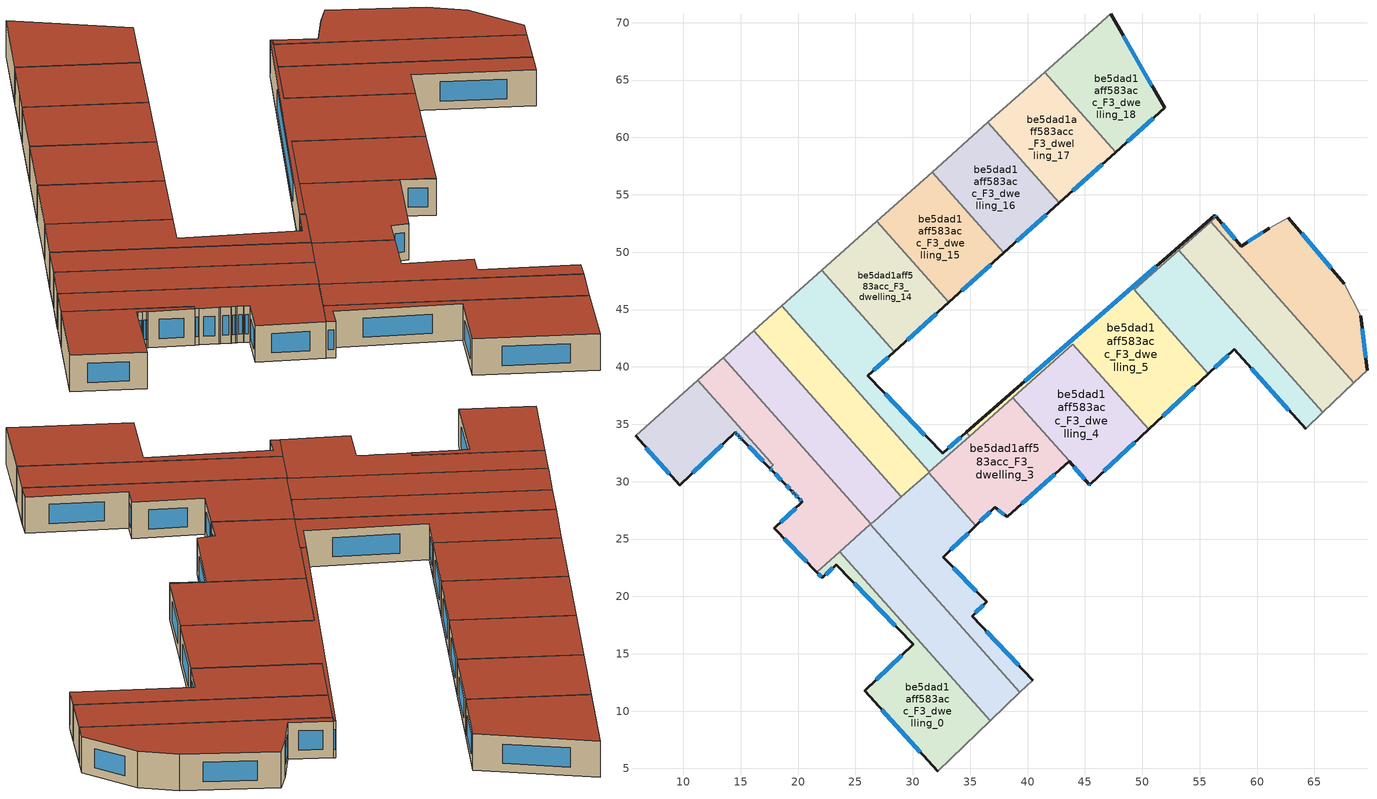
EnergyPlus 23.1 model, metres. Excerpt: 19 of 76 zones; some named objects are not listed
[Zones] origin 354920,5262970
be5dad1aff583acc_F3_dwelling_0
 floor to be5dad1aff583acc_F2_dwelling_0 (EU_floor_Construction): 30.03,15.83 23.32,22.76 22.12,21.6 21.62,22.11 23.64,23.91 36.76,9.16 32.16,4.74 25.82,11.78 z9
 wall outside (EU_wall_Construction): 21.62,22.11 22.12,21.6 23.32,22.76 30.03,15.83 25.82,11.78 32.16,4.74 z9:12
 wall adiabatic (EU_wall_Construction): 32.16,4.74 36.76,9.16 z9:12
 wall to be5dad1aff583acc_F3_dwelling_10 (EU_wall_Construction): 23.64,23.91 21.62,22.11 z9:12
 wall to be5dad1aff583acc_F3_dwelling_1 (EU_wall_Construction): 36.76,9.16 23.64,23.91 z9:12
 window (EU_Window_Construction): 24.9,21.13 28.46,17.45 / 22.4,21.88 23.04,22.49 / 21.74,21.99 22,21.72 / 27.31,10.13 30.67,6.39 / 29.04,14.88 26.81,12.73 z9.7:11.3
 roof outside (EU_roof_Construction): 36.76,9.16 23.64,23.91 21.62,22.11 22.12,21.6 23.32,22.76 30.03,15.83 25.82,11.78 32.16,4.74 z12
be5dad1aff583acc_F3_dwelling_1
 floor to be5dad1aff583acc_F2_dwelling_1 (EU_floor_Construction): 26.31,26.28 39.34,11.63 36.76,9.16 23.64,23.91 z9
 wall adiabatic (EU_wall_Construction): 36.76,9.16 39.34,11.63 z9:12
 wall to be5dad1aff583acc_F3_dwelling_2 (EU_wall_Construction): 39.34,11.63 26.31,26.28 z9:12
 wall to be5dad1aff583acc_F3_dwelling_10 (EU_wall_Construction): 26.31,26.28 23.64,23.91 z9:12
 roof outside (EU_roof_Construction): 39.34,11.63 26.31,26.28 26.35,26.32 23.64,23.91 36.76,9.16 z12
be5dad1aff583acc_F3_dwelling_10
 floor to be5dad1aff583acc_F2_dwelling_10 (EU_floor_Construction): 17.82,31.46 11.27,38.82 13.48,40.79 26.35,26.32 21.62,22.11 17.94,25.92 20.36,28.24 20.06,28.56 20.05,28.57 19.73,28.9 19.63,29 19.44,29.19 19.42,29.21 19.41,29.22 18.83,29.82 18.8,29.86 17.75,30.94 17.53,31.17 z9
 wall outside (EU_wall_Construction): 17.53,31.17 17.75,30.94 18.8,29.86 18.83,29.82 19.41,29.22 19.42,29.21 19.45,29.19 19.63,29 19.73,28.9 20.05,28.57 20.06,28.56 20.36,28.24 17.94,25.92 21.62,22.11 z9:12
 wall adiabatic (EU_wall_Construction): 13.48,40.79 11.27,38.82 z9:12
 wall to be5dad1aff583acc_F3_dwelling_9 (EU_wall_Construction): 11.27,38.82 17.61,31.69 17.62,31.68 17.64,31.67 / 17.64,31.66 17.82,31.46 17.53,31.17 z9:12
 wall to be5dad1aff583acc_F3_dwelling_11 (EU_wall_Construction): 26.35,26.32 13.48,40.79 z9:12
 wall to be5dad1aff583acc_F3_dwelling_2 (EU_wall_Construction): 26.31,26.28 26.35,26.32 z9:12
 window (EU_Window_Construction): 18.8,25.03 20.76,23.01 / 19.79,27.7 18.51,26.47 / 20.13,28.48 20.29,28.32 / 19.8,28.82 19.97,28.64 / 19.65,28.97 19.71,28.92 / 19.49,29.14 19.59,29.04 / 18.97,29.68 19.28,29.37 / 18,30.69 18.55,30.11 / 17.58,31.12 17.7,31 z9.7:11.3
 roof outside (EU_roof_Construction): 26.35,26.32 13.48,40.79 11.27,38.82 17.82,31.46 17.53,31.17 17.75,30.94 18.8,29.86 18.83,29.82 19.41,29.22 19.42,29.21 19.44,29.19 19.63,29 19.73,28.9 20.05,28.57 20.06,28.56 20.36,28.24 17.94,25.92 21.62,22.11 z12
be5dad1aff583acc_F3_dwelling_11
 floor to be5dad1aff583acc_F2_dwelling_11 (EU_floor_Construction): 16.14,43.15 29.01,28.68 26.58,26.52 26.35,26.32 13.48,40.79 13.71,40.99 z9
 wall adiabatic (EU_wall_Construction): 16.14,43.15 13.71,40.99 13.48,40.79 z9:12
 wall to be5dad1aff583acc_F3_dwelling_12 (EU_wall_Construction): 29.01,28.68 16.14,43.15 z9:12
 wall to be5dad1aff583acc_F3_dwelling_2 (EU_wall_Construction): 26.35,26.32 26.58,26.52 29.01,28.68 z9:12
 roof outside (EU_roof_Construction): 29.01,28.68 16.14,43.15 13.71,40.99 13.48,40.79 26.35,26.32 26.58,26.52 z12
be5dad1aff583acc_F3_dwelling_12
 floor to be5dad1aff583acc_F2_dwelling_12 (EU_floor_Construction): 18.58,45.32 31.45,30.85 29.01,28.68 16.14,43.15 z9
 wall adiabatic (EU_wall_Construction): 18.58,45.32 16.14,43.15 z9:12
 wall to be5dad1aff583acc_F3_dwelling_3 (EU_wall_Construction): 31.38,30.79 31.45,30.85 z9:12
 wall to be5dad1aff583acc_F3_dwelling_13 (EU_wall_Construction): 31.45,30.85 18.58,45.32 z9:12
 wall to be5dad1aff583acc_F3_dwelling_2 (EU_wall_Construction): 29.01,28.68 31.38,30.79 z9:12
 roof outside (EU_roof_Construction): 31.45,30.85 18.58,45.32 16.14,43.15 29.01,28.68 z12
be5dad1aff583acc_F3_dwelling_13
 floor to be5dad1aff583acc_F2_dwelling_13 (EU_floor_Construction): 28.4,41.34 26.07,39.23 32.59,32.47 34.67,34.29 34.96,33.97 31.45,30.85 18.58,45.32 22.09,48.44 z9
 wall outside (EU_wall_Construction): 34.67,34.29 32.59,32.47 26.07,39.23 28.4,41.34 z9:12
 wall adiabatic (EU_wall_Construction): 22.09,48.44 18.58,45.32 z9:12
 wall to be5dad1aff583acc_F3_dwelling_14 (EU_wall_Construction): 28.4,41.34 22.09,48.44 z9:12
 wall to be5dad1aff583acc_F3_dwelling_5 (EU_wall_Construction): 34.96,33.97 34.67,34.29 z9:12
 wall to be5dad1aff583acc_F3_dwelling_3 (EU_wall_Construction): 31.45,30.85 34.96,33.97 z9:12
 window (EU_Window_Construction): 26.62,39.73 27.86,40.84 / 31.06,34.06 27.6,37.64 / 34.18,33.87 33.08,32.9 z9.7:11.3
 roof outside (EU_roof_Construction): 32.59,32.47 26.07,39.23 28.4,41.34 22.09,48.44 18.58,45.32 31.45,30.85 34.96,33.97 34.67,34.29 z12
be5dad1aff583acc_F3_dwelling_14
 floor to be5dad1aff583acc_F2_dwelling_14 (EU_floor_Construction): 26.86,52.68 33.15,45.62 28.4,41.34 22.09,48.44 z9
 wall outside (EU_wall_Construction): 28.4,41.34 33.15,45.62 z9:12
 wall adiabatic (EU_wall_Construction): 26.86,52.68 22.09,48.44 z9:12
 wall to be5dad1aff583acc_F3_dwelling_15 (EU_wall_Construction): 33.15,45.62 26.86,52.68 z9:12
 window (EU_Window_Construction): 29.52,42.34 32.03,44.61 z9.7:11.3
 roof outside (EU_roof_Construction): 33.15,45.62 26.86,52.68 22.09,48.44 28.4,41.34 z12
be5dad1aff583acc_F3_dwelling_15
 floor to be5dad1aff583acc_F2_dwelling_15 (EU_floor_Construction): 31.68,56.97 37.94,49.93 33.15,45.62 26.86,52.68 z9
 wall outside (EU_wall_Construction): 33.15,45.62 37.94,49.93 z9:12
 wall adiabatic (EU_wall_Construction): 31.68,56.97 26.86,52.68 z9:12
 wall to be5dad1aff583acc_F3_dwelling_16 (EU_wall_Construction): 37.94,49.93 31.68,56.97 z9:12
 window (EU_Window_Construction): 34.27,46.63 36.81,48.92 z9.7:11.3
 roof outside (EU_roof_Construction): 37.94,49.93 31.68,56.97 26.86,52.68 33.15,45.62 z12
be5dad1aff583acc_F3_dwelling_16
 floor to be5dad1aff583acc_F2_dwelling_16 (EU_floor_Construction): 36.55,61.3 42.77,54.3 37.94,49.93 31.68,56.97 z9
 wall outside (EU_wall_Construction): 37.94,49.93 42.78,54.3 z9:12
 wall adiabatic (EU_wall_Construction): 36.55,61.3 31.68,56.97 z9:12
 wall to be5dad1aff583acc_F3_dwelling_17 (EU_wall_Construction): 42.78,54.3 36.55,61.3 z9:12
 window (EU_Window_Construction): 39.07,50.96 41.64,53.27 z9.7:11.3
 roof outside (EU_roof_Construction): 42.78,54.3 36.55,61.3 31.68,56.97 37.94,49.93 z12
be5dad1aff583acc_F3_dwelling_17
 floor to be5dad1aff583acc_F2_dwelling_17 (EU_floor_Construction): 41.48,65.67 47.67,58.71 42.77,54.3 36.55,61.3 38.19,62.76 41.12,65.34 z9
 wall outside (EU_wall_Construction): 42.78,54.3 47.67,58.71 z9:12
 wall adiabatic (EU_wall_Construction): 41.48,65.67 41.12,65.34 38.19,62.76 36.55,61.3 z9:12
 wall to be5dad1aff583acc_F3_dwelling_18 (EU_wall_Construction): 47.67,58.71 41.48,65.67 z9:12
 window (EU_Window_Construction): 43.92,55.34 46.52,57.68 z9.7:11.3
 roof outside (EU_roof_Construction): 47.67,58.71 41.48,65.67 41.12,65.34 38.19,62.76 36.55,61.3 42.78,54.3 z12
be5dad1aff583acc_F3_dwelling_18
 floor to be5dad1aff583acc_F2_dwelling_18 (EU_floor_Construction): 47.25,70.8 51.95,62.57 47.67,58.71 41.48,65.67 z9
 wall outside (EU_wall_Construction): 47.67,58.71 51.95,62.57 47.25,70.8 z9:12
 wall adiabatic (EU_wall_Construction): 47.25,70.8 41.48,65.67 z9:12
 window (EU_Window_Construction): 50.84,64.5 48.35,68.87 / 48.67,59.62 50.94,61.67 z9.7:11.3
 roof outside (EU_roof_Construction): 51.95,62.57 47.25,70.8 41.48,65.67 47.67,58.71 z12
be5dad1aff583acc_F3_dwelling_2
 floor to be5dad1aff583acc_F2_dwelling_2 (EU_floor_Construction): 35.5,26.16 32.65,23.42 36.44,19.51 35.16,18.29 40.46,12.71 39.34,11.63 26.31,26.28 31.38,30.79 z9
 wall outside (EU_wall_Construction): 40.47,12.71 35.16,18.29 36.44,19.51 32.65,23.42 35.5,26.16 z9:12
 wall adiabatic (EU_wall_Construction): 39.34,11.63 40.47,12.71 z9:12
 wall to be5dad1aff583acc_F3_dwelling_3 (EU_wall_Construction): 35.5,26.16 31.38,30.79 z9:12
 window (EU_Window_Construction): 39.22,14.02 36.41,16.98 / 33.32,24.06 34.83,25.51 / 35.55,20.43 33.54,22.5 / 35.46,18.58 36.14,19.23 z9.7:11.3
 roof outside (EU_roof_Construction): 40.47,12.71 35.16,18.29 36.44,19.51 32.65,23.42 35.5,26.16 31.38,30.79 26.31,26.28 39.34,11.63 z12
be5dad1aff583acc_F3_dwelling_3
 floor to be5dad1aff583acc_F2_dwelling_3 (EU_floor_Construction): 43.63,31.77 38.24,26.94 37.16,27.76 35.5,26.16 31.38,30.79 38.73,37.33 45.45,29.78 45.39,29.72 z9
 wall outside (EU_wall_Construction): 35.5,26.16 37.16,27.76 38.24,26.94 43.63,31.77 45.39,29.72 45.45,29.78 z9:12
 wall to be5dad1aff583acc_F3_dwelling_4 (EU_wall_Construction): 45.45,29.78 38.73,37.33 z9:12
 wall to be5dad1aff583acc_F3_dwelling_5 (EU_wall_Construction): 38.73,37.33 34.96,33.97 z9:12
 window (EU_Window_Construction): 37.41,27.57 37.99,27.13 / 35.89,26.53 36.77,27.38 / 45.41,29.74 45.44,29.76 / 44.04,31.29 44.98,30.2 / 39.51,28.07 42.36,30.63 z9.7:11.3
 roof outside (EU_roof_Construction): 45.39,29.72 45.45,29.78 38.73,37.33 31.38,30.79 35.5,26.16 37.16,27.76 38.24,26.94 43.63,31.77 z12
be5dad1aff583acc_F3_dwelling_4
 floor to be5dad1aff583acc_F2_dwelling_4 (EU_floor_Construction): 43.96,41.98 50.57,34.55 45.45,29.78 38.73,37.33 z9
 wall outside (EU_wall_Construction): 45.45,29.78 50.57,34.55 z9:12
 wall to be5dad1aff583acc_F3_dwelling_5 (EU_wall_Construction): 50.57,34.55 43.96,41.98 38.73,37.33 z9:12
 window (EU_Window_Construction): 46.65,30.9 49.37,33.43 z9.7:11.3
 roof outside (EU_roof_Construction): 50.57,34.55 43.96,41.98 38.73,37.33 45.45,29.78 z12
be5dad1aff583acc_F3_dwelling_5
 floor to be5dad1aff583acc_F2_dwelling_5 (EU_floor_Construction): 56.31,53.21 55.95,52.65 49.28,46.71 55.77,39.42 50.57,34.55 43.96,41.98 34.96,33.97 34.67,34.29 z9; 56.31,53.21 56.43,53.07 55.95,52.65 z9
 wall outside (EU_wall_Construction): 56.43,53.07 56.31,53.21 34.67,34.29 / 50.57,34.55 55.77,39.42 z9:12
 wall to be5dad1aff583acc_F3_dwelling_6 (EU_wall_Construction): 55.77,39.42 49.28,46.71 53.18,50.18 z9:12
 wall to be5dad1aff583acc_F3_dwelling_7 (EU_wall_Construction): 53.18,50.18 55.96,52.65 z9:12
 wall to be5dad1aff583acc_F3_dwelling_8 (EU_wall_Construction): 55.96,52.65 56.43,53.07 z9:12
 window (EU_Window_Construction): 51.23,48.77 39.75,38.74 / 56.41,53.11 56.34,53.18 / 51.79,35.7 54.55,38.27 z9.7:11.3
 roof outside (EU_roof_Construction): 55.77,39.42 49.28,46.71 55.95,52.65 56.31,53.21 34.67,34.29 34.96,33.97 43.96,41.98 50.57,34.55 z12; 56.43,53.07 56.31,53.21 55.95,52.65 z12
be5dad1aff583acc_F3_dwelling_6
 floor to be5dad1aff583acc_F2_dwelling_6 (EU_floor_Construction): 58.03,41.53 55.77,39.42 49.28,46.71 53.18,50.18 65.75,36.04 64.23,34.59 z9
 wall outside (EU_wall_Construction): 55.77,39.42 58.03,41.53 64.23,34.59 z9:12
 wall adiabatic (EU_wall_Construction): 64.23,34.59 65.75,36.04 z9:12
 wall to be5dad1aff583acc_F3_dwelling_7 (EU_wall_Construction): 65.75,36.04 53.18,50.18 z9:12
 window (EU_Window_Construction): 59.49,39.9 62.78,36.22 / 56.3,39.91 57.5,41.03 z9.7:11.3
 roof outside (EU_roof_Construction): 65.75,36.04 53.18,50.18 49.28,46.71 55.77,39.42 58.03,41.53 64.23,34.59 z12
be5dad1aff583acc_F3_dwelling_7
 floor to be5dad1aff583acc_F2_dwelling_7 (EU_floor_Construction): 55.96,52.65 68.44,38.61 65.75,36.04 53.18,50.18 z9
 wall adiabatic (EU_wall_Construction): 65.75,36.04 68.44,38.61 z9:12
 wall to be5dad1aff583acc_F3_dwelling_8 (EU_wall_Construction): 68.44,38.61 55.96,52.65 z9:12
 roof outside (EU_roof_Construction): 68.44,38.61 55.96,52.65 53.18,50.18 65.75,36.04 z12
be5dad1aff583acc_F3_dwelling_8
 floor to be5dad1aff583acc_F2_dwelling_8 (EU_floor_Construction): 67.62,47.25 69.04,44.46 69.59,39.7 68.44,38.61 55.96,52.65 56.43,53.07 58.64,50.53 61.07,52.09 62.73,52.99 z9
 wall outside (EU_wall_Construction): 69.59,39.7 69.04,44.46 / 61.07,52.09 58.64,50.53 56.43,53.07 / 67.62,47.25 62.73,52.99 z9:12
 wall adiabatic (EU_wall_Construction): 69.04,44.46 67.62,47.25 / 68.44,38.61 69.59,39.7 / 62.73,52.99 61.07,52.09 z9:12
 window (EU_Window_Construction): 69.46,40.82 69.17,43.34 / 58.12,51.13 56.95,52.48 / 60.5,51.73 59.21,50.9 / 66.47,48.6 63.88,51.64 z9.7:11.3
 roof outside (EU_roof_Construction): 69.59,39.7 69.04,44.46 67.62,47.25 62.73,52.99 61.07,52.09 58.64,50.53 56.43,53.07 55.96,52.65 68.44,38.61 z12
be5dad1aff583acc_F3_dwelling_9
 floor to be5dad1aff583acc_F2_dwelling_9 (EU_floor_Construction): 14.51,34.3 9.7,29.68 5.83,33.98 11.27,38.82 17.61,31.69 17.62,31.68 17.64,31.67 17.82,31.46 17.53,31.17 15.13,33.66 15.03,33.76 14.83,33.96 14.82,33.98 14.61,34.2 z9
 wall outside (EU_wall_Construction): 5.83,33.98 9.7,29.68 14.51,34.3 14.61,34.2 14.82,33.98 14.83,33.96 15.03,33.76 15.13,33.66 17.53,31.17 z9:12
 wall adiabatic (EU_wall_Construction): 11.27,38.82 5.83,33.98 z9:12
 window (EU_Window_Construction): 14.88,33.92 14.98,33.81 / 14.66,34.14 14.77,34.03 / 14.53,34.28 14.59,34.22 / 10.83,30.77 13.38,33.22 / 6.74,32.97 8.79,30.69 / 15.69,33.07 16.97,31.76 / 15.05,33.74 15.11,33.68 z9.7:11.3
 roof outside (EU_roof_Construction): 17.53,31.17 17.82,31.46 17.64,31.67 17.62,31.68 17.61,31.69 11.27,38.82 5.83,33.98 9.7,29.68 14.51,34.3 14.61,34.2 14.82,33.98 14.83,33.96 15.03,33.76 15.13,33.66 z12
[Building]
EU S2 Campaign: North Axis=0; Terrain=City; Solar Distribution=FullExterior
[Site:Location]
Budapest.Ferenc.Liszt.Intl.AP: Latitude=47.437; Longitude=19.256; Time Zone=1; Elevation=185
[SizingPeriod:WeatherFileDays]
AnnualSizingPeriod: Begin Month=1; Begin Day of Month=1; End Month=12; End Day of Month=31; Day of Week for Start Day=Monday; Use Weather File Daylight Saving Period=No; Use Weather File Rain and Snow Indicators=No
[MATERIAL]
EU_InternalMass_Material: Roughness=MediumRough; Thickness=0.1; Conductivity=1; Density=1800; Specific Heat=900; Thermal Absorptance=0.9; Solar Absorptance=0.7; Visible Absorptance=0.7
[MATERIAL:NOMASS] Roughness=MediumRough; Thermal Absorptance=0.9; Solar Absorptance=0.7; Visible Absorptance=0.7
Name | Thermal Resistance
EU_wall_NoMass | 0.832559
EU_roof_NoMass | 1.39638
EU_floor_NoMass | 0.872794
[WINDOWMATERIAL:SIMPLEGLAZINGSYSTEM]
EU_Window_SimpleGlazing: UFactor=2.79869; Solar Heat Gain Coefficient=0.75; Visible Transmittance=0.75
[CONSTRUCTION]
EU_wall_Construction: EU_wall_NoMass
EU_roof_Construction: EU_roof_NoMass
EU_floor_Construction: EU_floor_NoMass
EU_Window_Construction: EU_Window_SimpleGlazing
EU_InternalMass_Construction: EU_InternalMass_Material
[ZONE] Type=1; Multiplier=1; Ceiling Height=autocalculate; Floor Area=autocalculate; Part of Total Floor Area=Yes
Name | Volume
be5dad1aff583acc_F3_dwelling_0 | 210.394
be5dad1aff583acc_F3_dwelling_1 | 210.432
be5dad1aff583acc_F3_dwelling_10 | 231.868
be5dad1aff583acc_F3_dwelling_11 | 206.807
be5dad1aff583acc_F3_dwelling_12 | 189.359
be5dad1aff583acc_F3_dwelling_13 | 189.356
be5dad1aff583acc_F3_dwelling_14 | 181.645
be5dad1aff583acc_F3_dwelling_15 | 182.635
be5dad1aff583acc_F3_dwelling_16 | 183.628
be5dad1aff583acc_F3_dwelling_17 | 184.688
be5dad1aff583acc_F3_dwelling_18 | 187.715
be5dad1aff583acc_F3_dwelling_2; be5dad1aff583acc_F3_dwelling_3 | 210.396
be5dad1aff583acc_F3_dwelling_4 | 210.395
be5dad1aff583acc_F3_dwelling_5 | 236.912
be5dad1aff583acc_F3_dwelling_6 | 210.43
be5dad1aff583acc_F3_dwelling_7 | 210.386
be5dad1aff583acc_F3_dwelling_8 | 210.418
be5dad1aff583acc_F3_dwelling_9 | 129.42
[INTERNALMASS] Construction=EU_InternalMass_Construction
Name | Zone or ZoneList | Surface Area
be5dad1aff583acc_F3_dwelling_0_EU_InternalMass | be5dad1aff583acc_F3_dwelling_0 | 70.1314
be5dad1aff583acc_F3_dwelling_1_EU_InternalMass | be5dad1aff583acc_F3_dwelling_1 | 70.1441
be5dad1aff583acc_F3_dwelling_2_EU_InternalMass | be5dad1aff583acc_F3_dwelling_2 | 70.1322
be5dad1aff583acc_F3_dwelling_3_EU_InternalMass | be5dad1aff583acc_F3_dwelling_3 | 70.1318
be5dad1aff583acc_F3_dwelling_4_EU_InternalMass | be5dad1aff583acc_F3_dwelling_4 | 70.1317
be5dad1aff583acc_F3_dwelling_5_EU_InternalMass | be5dad1aff583acc_F3_dwelling_5 | 78.9747
be5dad1aff583acc_F3_dwelling_6_EU_InternalMass | be5dad1aff583acc_F3_dwelling_6 | 70.1431
be5dad1aff583acc_F3_dwelling_7_EU_InternalMass | be5dad1aff583acc_F3_dwelling_7 | 70.1287
be5dad1aff583acc_F3_dwelling_8_EU_InternalMass | be5dad1aff583acc_F3_dwelling_8 | 70.1393
be5dad1aff583acc_F3_dwelling_9_EU_InternalMass | be5dad1aff583acc_F3_dwelling_9 | 43.1414
be5dad1aff583acc_F3_dwelling_10_EU_InternalMass | be5dad1aff583acc_F3_dwelling_10 | 77.297
be5dad1aff583acc_F3_dwelling_11_EU_InternalMass | be5dad1aff583acc_F3_dwelling_11 | 68.9299
be5dad1aff583acc_F3_dwelling_12_EU_InternalMass | be5dad1aff583acc_F3_dwelling_12 | 63.1198
be5dad1aff583acc_F3_dwelling_13_EU_InternalMass | be5dad1aff583acc_F3_dwelling_13 | 63.1184
be5dad1aff583acc_F3_dwelling_14_EU_InternalMass | be5dad1aff583acc_F3_dwelling_14 | 60.5485
be5dad1aff583acc_F3_dwelling_15_EU_InternalMass | be5dad1aff583acc_F3_dwelling_15 | 60.8783
be5dad1aff583acc_F3_dwelling_16_EU_InternalMass | be5dad1aff583acc_F3_dwelling_16 | 61.2092
be5dad1aff583acc_F3_dwelling_17_EU_InternalMass | be5dad1aff583acc_F3_dwelling_17 | 61.5627
be5dad1aff583acc_F3_dwelling_18_EU_InternalMass | be5dad1aff583acc_F3_dwelling_18 | 62.5717
[OTHEREQUIPMENT] Fuel Type=Electricity; Design Level Calculation Method=Watts/Area; Power per Zone Floor Area=1; Fraction Latent=0; Fraction Radiant=0; Fraction Lost=0; Carbon Dioxide Generation Rate=0; EndUse Subcategory=EU_Step8_InternalGains
Name | Zone or ZoneList or Space or SpaceList | Schedule
EU_Step8_InternalGain_be5dad1aff583acc_F3_dwelling_0_f000 | be5dad1aff583acc_F3_dwelling_0 | EU_Step8_GainSchedule_be5dad1aff583acc_F3_dwelling_0_f000
EU_Step8_InternalGain_be5dad1aff583acc_F3_dwelling_1_f000 | be5dad1aff583acc_F3_dwelling_1 | EU_Step8_GainSchedule_be5dad1aff583acc_F3_dwelling_1_f000
EU_Step8_InternalGain_be5dad1aff583acc_F3_dwelling_2_f000 | be5dad1aff583acc_F3_dwelling_2 | EU_Step8_GainSchedule_be5dad1aff583acc_F3_dwelling_2_f000
EU_Step8_InternalGain_be5dad1aff583acc_F3_dwelling_3_f000 | be5dad1aff583acc_F3_dwelling_3 | EU_Step8_GainSchedule_be5dad1aff583acc_F3_dwelling_3_f000
EU_Step8_InternalGain_be5dad1aff583acc_F3_dwelling_4_f000 | be5dad1aff583acc_F3_dwelling_4 | EU_Step8_GainSchedule_be5dad1aff583acc_F3_dwelling_4_f000
EU_Step8_InternalGain_be5dad1aff583acc_F3_dwelling_5_f000 | be5dad1aff583acc_F3_dwelling_5 | EU_Step8_GainSchedule_be5dad1aff583acc_F3_dwelling_5_f000
EU_Step8_InternalGain_be5dad1aff583acc_F3_dwelling_6_f000 | be5dad1aff583acc_F3_dwelling_6 | EU_Step8_GainSchedule_be5dad1aff583acc_F3_dwelling_6_f000
EU_Step8_InternalGain_be5dad1aff583acc_F3_dwelling_7_f000 | be5dad1aff583acc_F3_dwelling_7 | EU_Step8_GainSchedule_be5dad1aff583acc_F3_dwelling_7_f000
EU_Step8_InternalGain_be5dad1aff583acc_F3_dwelling_8_f000 | be5dad1aff583acc_F3_dwelling_8 | EU_Step8_GainSchedule_be5dad1aff583acc_F3_dwelling_8_f000
EU_Step8_InternalGain_be5dad1aff583acc_F3_dwelling_9_f000 | be5dad1aff583acc_F3_dwelling_9 | EU_Step8_GainSchedule_be5dad1aff583acc_F3_dwelling_9_f000
EU_Step8_InternalGain_be5dad1aff583acc_F3_dwelling_10_f000 | be5dad1aff583acc_F3_dwelling_10 | EU_Step8_GainSchedule_be5dad1aff583acc_F3_dwelling_10_f000
EU_Step8_InternalGain_be5dad1aff583acc_F3_dwelling_11_f000 | be5dad1aff583acc_F3_dwelling_11 | EU_Step8_GainSchedule_be5dad1aff583acc_F3_dwelling_11_f000
EU_Step8_InternalGain_be5dad1aff583acc_F3_dwelling_12_f000 | be5dad1aff583acc_F3_dwelling_12 | EU_Step8_GainSchedule_be5dad1aff583acc_F3_dwelling_12_f000
EU_Step8_InternalGain_be5dad1aff583acc_F3_dwelling_13_f000 | be5dad1aff583acc_F3_dwelling_13 | EU_Step8_GainSchedule_be5dad1aff583acc_F3_dwelling_13_f000
EU_Step8_InternalGain_be5dad1aff583acc_F3_dwelling_14_f000 | be5dad1aff583acc_F3_dwelling_14 | EU_Step8_GainSchedule_be5dad1aff583acc_F3_dwelling_14_f000
EU_Step8_InternalGain_be5dad1aff583acc_F3_dwelling_15_f000 | be5dad1aff583acc_F3_dwelling_15 | EU_Step8_GainSchedule_be5dad1aff583acc_F3_dwelling_15_f000
EU_Step8_InternalGain_be5dad1aff583acc_F3_dwelling_16_f000 | be5dad1aff583acc_F3_dwelling_16 | EU_Step8_GainSchedule_be5dad1aff583acc_F3_dwelling_16_f000
EU_Step8_InternalGain_be5dad1aff583acc_F3_dwelling_17_f000 | be5dad1aff583acc_F3_dwelling_17 | EU_Step8_GainSchedule_be5dad1aff583acc_F3_dwelling_17_f000
EU_Step8_InternalGain_be5dad1aff583acc_F3_dwelling_18_f000 | be5dad1aff583acc_F3_dwelling_18 | EU_Step8_GainSchedule_be5dad1aff583acc_F3_dwelling_18_f000
[ZONEVENTILATION:DESIGNFLOWRATE] Schedule=EU_AlwaysOn; Design Flow Rate Calculation Method=AirChanges/Hour; Air Changes per Hour=0.475469; Ventilation Type=Natural; Fan Pressure Rise=0; Fan Total Efficiency=1; Constant Term Coefficient=1; Temperature Term Coefficient=0; Velocity Term Coefficient=0; Velocity Squared Term Coefficient=0; Minimum Indoor Temperature=-100; Maximum Indoor Temperature=100; Delta Temperature=-100; Minimum Outdoor Temperature=-100; Maximum Outdoor Temperature=100; Maximum Wind Speed=40
Name | Zone or ZoneList or Space or SpaceList
EU_ConstantAir_be5dad1aff583acc_F3_dwelling_0 | be5dad1aff583acc_F3_dwelling_0
EU_ConstantAir_be5dad1aff583acc_F3_dwelling_1 | be5dad1aff583acc_F3_dwelling_1
EU_ConstantAir_be5dad1aff583acc_F3_dwelling_2 | be5dad1aff583acc_F3_dwelling_2
EU_ConstantAir_be5dad1aff583acc_F3_dwelling_3 | be5dad1aff583acc_F3_dwelling_3
EU_ConstantAir_be5dad1aff583acc_F3_dwelling_4 | be5dad1aff583acc_F3_dwelling_4
EU_ConstantAir_be5dad1aff583acc_F3_dwelling_5 | be5dad1aff583acc_F3_dwelling_5
EU_ConstantAir_be5dad1aff583acc_F3_dwelling_6 | be5dad1aff583acc_F3_dwelling_6
EU_ConstantAir_be5dad1aff583acc_F3_dwelling_7 | be5dad1aff583acc_F3_dwelling_7
EU_ConstantAir_be5dad1aff583acc_F3_dwelling_8 | be5dad1aff583acc_F3_dwelling_8
EU_ConstantAir_be5dad1aff583acc_F3_dwelling_9 | be5dad1aff583acc_F3_dwelling_9
EU_ConstantAir_be5dad1aff583acc_F3_dwelling_10 | be5dad1aff583acc_F3_dwelling_10
EU_ConstantAir_be5dad1aff583acc_F3_dwelling_11 | be5dad1aff583acc_F3_dwelling_11
EU_ConstantAir_be5dad1aff583acc_F3_dwelling_12 | be5dad1aff583acc_F3_dwelling_12
EU_ConstantAir_be5dad1aff583acc_F3_dwelling_13 | be5dad1aff583acc_F3_dwelling_13
EU_ConstantAir_be5dad1aff583acc_F3_dwelling_14 | be5dad1aff583acc_F3_dwelling_14
EU_ConstantAir_be5dad1aff583acc_F3_dwelling_15 | be5dad1aff583acc_F3_dwelling_15
EU_ConstantAir_be5dad1aff583acc_F3_dwelling_16 | be5dad1aff583acc_F3_dwelling_16
EU_ConstantAir_be5dad1aff583acc_F3_dwelling_17 | be5dad1aff583acc_F3_dwelling_17
EU_ConstantAir_be5dad1aff583acc_F3_dwelling_18 | be5dad1aff583acc_F3_dwelling_18
[HVACTEMPLATE:ZONE:IDEALLOADSAIRSYSTEM] System Availability Schedule=EU_AlwaysOn; Maximum Heating Supply Air Temperature=50; Minimum Cooling Supply Air Temperature=13; Maximum Heating Supply Air Humidity Ratio=0.0156; Minimum Cooling Supply Air Humidity Ratio=0.0077; Heating Limit=NoLimit; Cooling Limit=NoLimit; Heating Availability Schedule=EU_AlwaysOn; Cooling Availability Schedule=EU_CoolingOff; Dehumidification Control Type=ConstantSensibleHeatRatio; Cooling Sensible Heat Ratio=0.7; Dehumidification Setpoint=60; Humidification Control Type=None; Humidification Setpoint=30; Outdoor Air Method=None; Outdoor Air Flow Rate per Person=0.00944; Outdoor Air Flow Rate per Zone Floor Area=0; Outdoor Air Flow Rate per Zone=0; Demand Controlled Ventilation Type=None; Outdoor Air Economizer Type=NoEconomizer; Heat Recovery Type=None; Sensible Heat Recovery Effectiveness=0.7; Latent Heat Recovery Effectiveness=0.65
Name | Template Thermostat
be5dad1aff583acc_F3_dwelling_0 | EU_HeatOnly_be5dad1aff583acc_F3_dwelling_0
be5dad1aff583acc_F3_dwelling_1 | EU_HeatOnly_be5dad1aff583acc_F3_dwelling_1
be5dad1aff583acc_F3_dwelling_2 | EU_HeatOnly_be5dad1aff583acc_F3_dwelling_2
be5dad1aff583acc_F3_dwelling_3 | EU_HeatOnly_be5dad1aff583acc_F3_dwelling_3
be5dad1aff583acc_F3_dwelling_4 | EU_HeatOnly_be5dad1aff583acc_F3_dwelling_4
be5dad1aff583acc_F3_dwelling_5 | EU_HeatOnly_be5dad1aff583acc_F3_dwelling_5
be5dad1aff583acc_F3_dwelling_6 | EU_HeatOnly_be5dad1aff583acc_F3_dwelling_6
be5dad1aff583acc_F3_dwelling_7 | EU_HeatOnly_be5dad1aff583acc_F3_dwelling_7
be5dad1aff583acc_F3_dwelling_8 | EU_HeatOnly_be5dad1aff583acc_F3_dwelling_8
be5dad1aff583acc_F3_dwelling_9 | EU_HeatOnly_be5dad1aff583acc_F3_dwelling_9
be5dad1aff583acc_F3_dwelling_10 | EU_HeatOnly_be5dad1aff583acc_F3_dwelling_10
be5dad1aff583acc_F3_dwelling_11 | EU_HeatOnly_be5dad1aff583acc_F3_dwelling_11
be5dad1aff583acc_F3_dwelling_12 | EU_HeatOnly_be5dad1aff583acc_F3_dwelling_12
be5dad1aff583acc_F3_dwelling_13 | EU_HeatOnly_be5dad1aff583acc_F3_dwelling_13
be5dad1aff583acc_F3_dwelling_14 | EU_HeatOnly_be5dad1aff583acc_F3_dwelling_14
be5dad1aff583acc_F3_dwelling_15 | EU_HeatOnly_be5dad1aff583acc_F3_dwelling_15
be5dad1aff583acc_F3_dwelling_16 | EU_HeatOnly_be5dad1aff583acc_F3_dwelling_16
be5dad1aff583acc_F3_dwelling_17 | EU_HeatOnly_be5dad1aff583acc_F3_dwelling_17
be5dad1aff583acc_F3_dwelling_18 | EU_HeatOnly_be5dad1aff583acc_F3_dwelling_18
[SIZING:ZONE] Zone Cooling Design Supply Air Temperature Input Method=SupplyAirTemperature; Zone Cooling Design Supply Air Temperature=13; Zone Heating Design Supply Air Temperature Input Method=SupplyAirTemperature; Zone Heating Design Supply Air Temperature=50; Zone Cooling Design Supply Air Humidity Ratio=0.008; Zone Heating Design Supply Air Humidity Ratio=0.008; Cooling Design Air Flow Method=DesignDay; Cooling Design Air Flow Rate=0; Cooling Minimum Air Flow per Zone Floor Area=0.000762; Cooling Minimum Air Flow=0; Cooling Minimum Air Flow Fraction=0.2; Heating Design Air Flow Method=DesignDay; Heating Design Air Flow Rate=0; Heating Maximum Air Flow per Zone Floor Area=0.002032; Heating Maximum Air Flow=0.141576; Heating Maximum Air Flow Fraction=0.3; Account for Dedicated Outdoor Air System=No; Dedicated Outdoor Air System Control Strategy=NeutralSupplyAir; Dedicated Outdoor Air Low Setpoint Temperature for Design=autosize; Dedicated Outdoor Air High Setpoint Temperature for Design=autosize; Zone Load Sizing Method=Sensible Load Only No Latent Load; Zone Latent Cooling Design Supply Air Humidity Ratio Input Method=HumidityRatioDifference; Zone Cooling Design Supply Air Humidity Ratio Difference=0.005; Zone Latent Heating Design Supply Air Humidity Ratio Input Method=HumidityRatioDifference; Zone Humidification Design Supply Air Humidity Ratio Difference=0.005
be5dad1aff583acc_F3_dwelling_0; be5dad1aff583acc_F3_dwelling_1; be5dad1aff583acc_F3_dwelling_2; be5dad1aff583acc_F3_dwelling_3; be5dad1aff583acc_F3_dwelling_4; be5dad1aff583acc_F3_dwelling_5; be5dad1aff583acc_F3_dwelling_6; be5dad1aff583acc_F3_dwelling_7; be5dad1aff583acc_F3_dwelling_8; be5dad1aff583acc_F3_dwelling_9; be5dad1aff583acc_F3_dwelling_10; be5dad1aff583acc_F3_dwelling_11; be5dad1aff583acc_F3_dwelling_12; be5dad1aff583acc_F3_dwelling_13; be5dad1aff583acc_F3_dwelling_14; be5dad1aff583acc_F3_dwelling_15; be5dad1aff583acc_F3_dwelling_16; be5dad1aff583acc_F3_dwelling_17; be5dad1aff583acc_F3_dwelling_18
[SCHEDULE:CONSTANT]
Name | Hourly Value
EU_AlwaysOn | 1
EU_CoolingOff | 0
[SCHEDULE:FILE] Column Number=1; Rows to Skip at Top=0; Number of Hours of Data=8760; Column Separator=Comma; Interpolate to Timestep=No; Minutes per Item=60; Adjust Schedule for Daylight Savings=Yes
Name | File
EU_Step8_GainSchedule_be5dad1aff583acc_F3_dwelling_0_f000 | ../../schedules/be5dad1aff583acc/be5dad1aff583acc_F3_dwelling_0_f000_gain.csv
EU_Step8_GainSchedule_be5dad1aff583acc_F3_dwelling_1_f000 | ../../schedules/be5dad1aff583acc/be5dad1aff583acc_F3_dwelling_1_f000_gain.csv
EU_Step8_GainSchedule_be5dad1aff583acc_F3_dwelling_2_f000 | ../../schedules/be5dad1aff583acc/be5dad1aff583acc_F3_dwelling_2_f000_gain.csv
EU_Step8_GainSchedule_be5dad1aff583acc_F3_dwelling_3_f000 | ../../schedules/be5dad1aff583acc/be5dad1aff583acc_F3_dwelling_3_f000_gain.csv
EU_Step8_GainSchedule_be5dad1aff583acc_F3_dwelling_4_f000 | ../../schedules/be5dad1aff583acc/be5dad1aff583acc_F3_dwelling_4_f000_gain.csv
EU_Step8_GainSchedule_be5dad1aff583acc_F3_dwelling_5_f000 | ../../schedules/be5dad1aff583acc/be5dad1aff583acc_F3_dwelling_5_f000_gain.csv
EU_Step8_GainSchedule_be5dad1aff583acc_F3_dwelling_6_f000 | ../../schedules/be5dad1aff583acc/be5dad1aff583acc_F3_dwelling_6_f000_gain.csv
EU_Step8_GainSchedule_be5dad1aff583acc_F3_dwelling_7_f000 | ../../schedules/be5dad1aff583acc/be5dad1aff583acc_F3_dwelling_7_f000_gain.csv
EU_Step8_GainSchedule_be5dad1aff583acc_F3_dwelling_8_f000 | ../../schedules/be5dad1aff583acc/be5dad1aff583acc_F3_dwelling_8_f000_gain.csv
EU_Step8_GainSchedule_be5dad1aff583acc_F3_dwelling_9_f000 | ../../schedules/be5dad1aff583acc/be5dad1aff583acc_F3_dwelling_9_f000_gain.csv
EU_Step8_GainSchedule_be5dad1aff583acc_F3_dwelling_10_f000 | ../../schedules/be5dad1aff583acc/be5dad1aff583acc_F3_dwelling_10_f000_gain.csv
EU_Step8_GainSchedule_be5dad1aff583acc_F3_dwelling_11_f000 | ../../schedules/be5dad1aff583acc/be5dad1aff583acc_F3_dwelling_11_f000_gain.csv
EU_Step8_GainSchedule_be5dad1aff583acc_F3_dwelling_12_f000 | ../../schedules/be5dad1aff583acc/be5dad1aff583acc_F3_dwelling_12_f000_gain.csv
EU_Step8_GainSchedule_be5dad1aff583acc_F3_dwelling_13_f000 | ../../schedules/be5dad1aff583acc/be5dad1aff583acc_F3_dwelling_13_f000_gain.csv
EU_Step8_GainSchedule_be5dad1aff583acc_F3_dwelling_14_f000 | ../../schedules/be5dad1aff583acc/be5dad1aff583acc_F3_dwelling_14_f000_gain.csv
EU_Step8_GainSchedule_be5dad1aff583acc_F3_dwelling_15_f000 | ../../schedules/be5dad1aff583acc/be5dad1aff583acc_F3_dwelling_15_f000_gain.csv
EU_Step8_GainSchedule_be5dad1aff583acc_F3_dwelling_16_f000 | ../../schedules/be5dad1aff583acc/be5dad1aff583acc_F3_dwelling_16_f000_gain.csv
EU_Step8_GainSchedule_be5dad1aff583acc_F3_dwelling_17_f000 | ../../schedules/be5dad1aff583acc/be5dad1aff583acc_F3_dwelling_17_f000_gain.csv
EU_Step8_GainSchedule_be5dad1aff583acc_F3_dwelling_18_f000 | ../../schedules/be5dad1aff583acc/be5dad1aff583acc_F3_dwelling_18_f000_gain.csv
